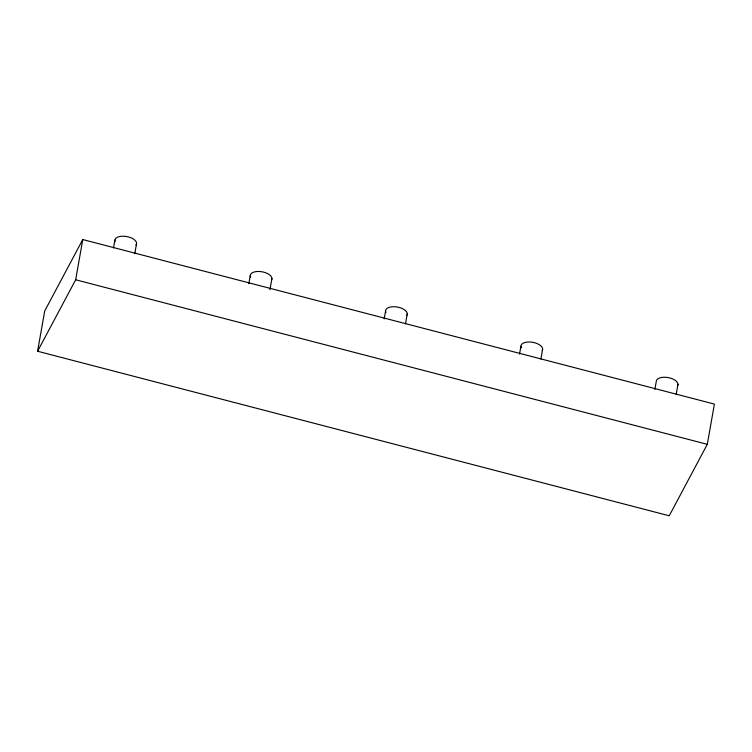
<?xml version="1.0" encoding="UTF-8"?>
<svg xmlns="http://www.w3.org/2000/svg" width="752" height="752" viewBox="0 0 752 752"><rect width="100%" height="100%" fill="white"/><g stroke="black" fill="none" stroke-linecap="round" stroke-linejoin="round"><path stroke-width="1.13" d="M37.6 351.24L44.697 311.008L82.767 239.55L714.4 404.097L707.303 444.329L669.233 515.787L37.6 351.24L75.679 279.782L82.767 239.55M113.514 247.906L114.887 240.085M134.777 253.781L136.554 243.723M248.837 283.636L250.209 275.815M269.959 289.699L271.933 278.522M384.187 318.895L385.56 311.074M405.507 323.839L407.283 313.781M519.529 354.154L520.91 346.334M540.857 359.099L542.624 349.041M654.879 389.414L656.261 381.593A10.989 5.461 10 0 1 668.387 377.626A10.989 5.461 10 0 1 677.646 385.691M676.208 394.358L677.975 384.3M75.679 279.782L707.303 444.329M521.324 347.809A10.989 5.461 10 0 1 531.617 342.141A10.989 5.461 10 0 1 542.295 350.432M385.973 312.55A10.989 5.461 10 0 1 396.266 306.882A10.989 5.461 10 0 1 406.945 315.173M250.623 277.291A10.989 5.461 10 0 1 260.925 271.622A10.989 5.461 10 0 1 271.594 279.904M115.056 241.542A10.989 5.461 10 0 1 126.496 236.495A10.989 5.461 10 0 1 135.99 245.058"/></g></svg>
